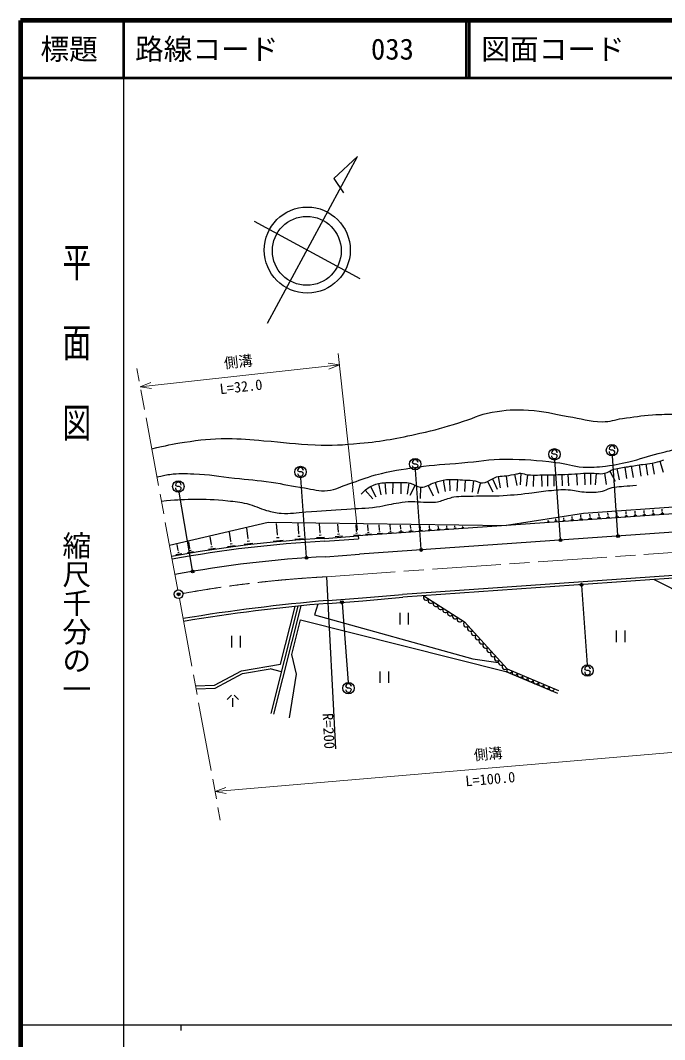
# Model space of a CAD drawing. Units: millimetres, scale not verified. Extents: x 40000 to 680000, y 20000 to 380000.
# Drawn here: x 40000 to 152358, y 202409 to 380000 of the extents above; entities that cross this region are included whole.
import ezdxf
from ezdxf.enums import TextEntityAlignment as Align

# ---------------------------------------------------------------- set-up
doc = ezdxf.new("R2010")
doc.units = ezdxf.units.MM
doc.header["$LTSCALE"] = 1000
doc.header["$PDMODE"] = 32
doc.header["$PDSIZE"] = 500
doc.linetypes.add('CHAIN', pattern=[18.5, 12, -1.5, 3.5, -1.5])
for name, color, linetype, lineweight in [('M-BGD', 7, 'Continuous', 25), ('M-BMK', 2, 'CHAIN', 13), ('M-BMK-SRVR', 3, 'Continuous', 25), ('M-STR-HTXT', 7, 'Continuous', 13), ('M-STR-STRC', 7, 'Continuous', 25), ('M-TTL', 2, 'Continuous', 140), ('M-TTL-BAND', 7, 'Continuous', 25), ('M-TTL-LINE', 7, 'Continuous', 50)]:
    doc.layers.add(name, color=color, linetype=linetype, lineweight=lineweight)
doc.layers.add('M-OTRS', color=6, linetype='Continuous')
doc.layers.add('M-TTL-TXT', color=7, linetype='Continuous')
doc.styles.add('@ＭＳ ゴシック', font='')
doc.styles.add('ＭＳ ゴシック', font='')
doc.styles.get('@ＭＳ ゴシック').set_extended_font_data('@MS Gothic')
doc.styles.get('ＭＳ ゴシック').set_extended_font_data('MS Gothic')

msp = doc.modelspace()

# ---------------------------------------------------------------- linework, layer by layer
at = {"layer": 'M-BGD'}
for p, q in [((83111, 327256), (98804, 356286)), ((98804, 356286), (94664, 352423)), ((94664, 352423), (96382, 349965)), ((80771, 344989), (99229, 335011)), ((273453, 302428), (98910, 290161)), ((144005, 301917), (144453, 299968)), ((145396, 302146), (145684, 300167)), ((146528, 302327), (146852, 300353)), ((147925, 302546), (148223, 300568)), ((149095, 302713), (149354, 300730)), ((150174, 302871), (150555, 300908)), ((151528, 303200), (152091, 301281)), ((122321, 300134), (123139, 298309)), ((123310, 300540), (123676, 298573)), ((124729, 300641), (124941, 298652)), ((126172, 300908), (126560, 298947)), ((127263, 301097), (127184, 299099)), ((128455, 300844), (128203, 298860)), ((129501, 300777), (129450, 298778)), ((130891, 300796), (130950, 298797)), ((131934, 300818), (131953, 298818)), ((133014, 300831), (133057, 298831)), ((134430, 300876), (134502, 298877)), ((135501, 300918), (135594, 298920)), ((136959, 301004), (137089, 299008)), ((138360, 301087), (138452, 299089)), ((139428, 301123), (139429, 299123)), ((140428, 301066), (140250, 299074)), ((141850, 301085), (142171, 299111)), ((142784, 301467), (143709, 299694)), ((273690, 299237), (99134, 286969)), ((101084, 298791), (101996, 297011)), ((102448, 299299), (102877, 297345)), ((103547, 299466), (103736, 297475)), ((104953, 299495), (104907, 297495)), ((106330, 299479), (106355, 297479)), ((107752, 299417), (107445, 297441)), ((108838, 299003), (107907, 297233)), ((109802, 298664), (109748, 296665)), ((111126, 298981), (111988, 297177)), ((112311, 299501), (112917, 297595)), ((113712, 299903), (114097, 297941)), ((114835, 300014), (114911, 298015)), ((116251, 299991), (116139, 297995)), ((117582, 299906), (117473, 297909)), ((119048, 299800), (118778, 297818)), ((120219, 299452), (119717, 297516)), ((121449, 299643), (122385, 297875)), ((100150, 298160), (101467, 296654)), ((173648, 296517), (138197, 294094)), ((151935, 294432), (151907, 294831)), ((138197, 294094), (124786, 291980)), ((133390, 293005), (133381, 293133)), ((134788, 293139), (134773, 293353)), ((134775, 293138), (134801, 293140)), ((136197, 293129), (136319, 293137)), ((136248, 293279), (136226, 293582)), ((136232, 293278), (136263, 293280)), ((137519, 293075), (138070, 293114)), ((137714, 293255), (137852, 293265)), ((137772, 293425), (137744, 293821)), ((137754, 293424), (137789, 293426)), ((139080, 293185), (139662, 293226)), ((139286, 293375), (139432, 293385)), ((139347, 293555), (139317, 293971)), ((139328, 293554), (139365, 293556)), ((140660, 293296), (141240, 293337)), ((140865, 293485), (141010, 293496)), ((140925, 293665), (140896, 294078)), ((140907, 293664), (140944, 293666)), ((142238, 293407), (142817, 293448)), ((142443, 293596), (142588, 293606)), ((142503, 293775), (142474, 294186)), ((142485, 293773), (142521, 293776)), ((143814, 293518), (144392, 293558)), ((144019, 293706), (144163, 293716)), ((144079, 293885), (144050, 294294)), ((144061, 293883), (144097, 293886)), ((145389, 293628), (145966, 293669)), ((145593, 293816), (145737, 293827)), ((145653, 293994), (145625, 294402)), ((145635, 293993), (145671, 293996)), ((146963, 293739), (147538, 293779)), ((147166, 293926), (147310, 293937)), ((147226, 294104), (147197, 294509)), ((147208, 294103), (147244, 294105)), ((148535, 293849), (149108, 293890)), ((148738, 294036), (148881, 294047)), ((148797, 294213), (148769, 294616)), ((148779, 294212), (148815, 294215)), ((150105, 293960), (150677, 294000)), ((150308, 294146), (150450, 294156)), ((150367, 294323), (150339, 294724)), ((150349, 294322), (150385, 294324)), ((151674, 294070), (152244, 294110)), ((151876, 294256), (152018, 294266)), ((151917, 294431), (151953, 294433)), ((66011, 288556), (83226, 292584)), ((79706, 289717), (79500, 291509)), ((83226, 292584), (124786, 291980)), ((84855, 290416), (84658, 292365)), ((88557, 290594), (88433, 292309)), ((92284, 290753), (92188, 292255)), ((95467, 290884), (95374, 292208)), ((98627, 291024), (98546, 292162)), ((100656, 291114), (100584, 292133)), ((102636, 291202), (102573, 292104)), ((104534, 291285), (104479, 292076)), ((104507, 291283), (104562, 291287)), ((106354, 291366), (106305, 292049)), ((106329, 291364), (106378, 291367)), ((108097, 291443), (108056, 292024)), ((108075, 291441), (108120, 291444)), ((109701, 291316), (109863, 291327)), ((109768, 291517), (109734, 291999)), ((109748, 291515), (109788, 291518)), ((111104, 291219), (111684, 291260)), ((111310, 291408), (111455, 291418)), ((111370, 291587), (111342, 291976)), ((111352, 291586), (111388, 291589)), ((112670, 291329), (113183, 291365)), ((112852, 291496), (112980, 291505)), ((112905, 291655), (112884, 291954)), ((112889, 291654), (112921, 291656)), ((114170, 291434), (114620, 291466)), ((114329, 291581), (114442, 291589)), ((114376, 291720), (114361, 291932)), ((114362, 291719), (114390, 291721)), ((115608, 291535), (115997, 291563)), ((115746, 291662), (115843, 291669)), ((115774, 291782), (115799, 291783)), ((115786, 291782), (115777, 291912)), ((116987, 291632), (117317, 291655)), ((117104, 291740), (117186, 291746)), ((117128, 291841), (117148, 291843)), ((117138, 291842), (117134, 291892)), ((131910, 292681), (132219, 292703)), ((132019, 292782), (132097, 292787)), ((132042, 292876), (132061, 292878)), ((132052, 292877), (132048, 292923)), ((133223, 292773), (133588, 292799)), ((133352, 292892), (133444, 292899)), ((133379, 293004), (133402, 293006)), ((134594, 292870), (135018, 292899)), ((134744, 293008), (134850, 293016)), ((136025, 292970), (136511, 293004)), ((73311, 288680), (73115, 290014)), ((76693, 289248), (76491, 290804)), ((79660, 289712), (79753, 289723)), ((84690, 289869), (85127, 289914)), ((84801, 290411), (84910, 290422)), ((87845, 289603), (89403, 289715)), ((88396, 290113), (88785, 290141)), ((88508, 290591), (88605, 290598)), ((91639, 289871), (93035, 289959)), ((92136, 290323), (92485, 290345)), ((92240, 290750), (92327, 290756)), ((93040, 289748), (98910, 290161)), ((93071, 289249), (98945, 289662)), ((94886, 290078), (96155, 290168)), ((95335, 290493), (95652, 290515)), ((95427, 290882), (95507, 290887)), ((98108, 290305), (99240, 290385)), ((98509, 290675), (98792, 290695)), ((98591, 291022), (98662, 291027)), ((98910, 290161), (98945, 289662)), ((100178, 290451), (101222, 290524)), ((100548, 290792), (100809, 290810)), ((100623, 291112), (100689, 291116)), ((102198, 290593), (103156, 290660)), ((102537, 290906), (102776, 290922)), ((102606, 291199), (102666, 291204)), ((104133, 290729), (105009, 290790)), ((104443, 291015), (104662, 291030)), ((105988, 290859), (106786, 290915)), ((106271, 291119), (106470, 291133)), ((107767, 290984), (108489, 291035)), ((108022, 291220), (108203, 291232)), ((109471, 291104), (110120, 291150)), ((67539, 287615), (67359, 288667)), ((69575, 288001), (69381, 289140)), ((69496, 287656), (69764, 287702)), ((69541, 287995), (69608, 288006)), ((72817, 287872), (74016, 288049)), ((73214, 288298), (73514, 288342)), ((73274, 288675), (73349, 288686)), ((76125, 288353), (77471, 288528)), ((76578, 288822), (76914, 288866)), ((76651, 289243), (76735, 289254)), ((79059, 288730), (80561, 288903)), ((79571, 289245), (79946, 289289)), ((84087, 289278), (85836, 289456)), ((67137, 286923), (68147, 287095)), ((67464, 287291), (67717, 287334)), ((67507, 287610), (67570, 287621)), ((69149, 287266), (70221, 287449)), ((93209, 286552), (99134, 286969)), ((167493, 284255), (106639, 279978)), ((93394, 283057), (94980, 253099)), ((167378, 283746), (106678, 279480)), ((150504, 282560), (169664, 273033)), ((93599, 278924), (99662, 279387)), ((93640, 278426), (99702, 278889)), ((99662, 279387), (106639, 279978)), ((99702, 278889), (106678, 279480)), ((110357, 279738), (117448, 275175)), ((83740, 259217), (88428, 277937)), ((84225, 259095), (88957, 277990)), ((85377, 267811), (87899, 277882)), ((91889, 278271), (91291, 276399)), ((87344, 269492), (88862, 275552)), ((88862, 275552), (124675, 266561)), ((91291, 276399), (118919, 268738)), ((106156, 276752), (106156, 274752)), ((107656, 276752), (107656, 274752)), ((117448, 275175), (124870, 267021)), ((143889, 273670), (143889, 271670)), ((145389, 273670), (145389, 271670)), ((76829, 272736), (76829, 270736)), ((78329, 272736), (78329, 270736)), ((88172, 266102), (87344, 269492)), ((118919, 268738), (123344, 268121)), ((73865, 264152), (78572, 266688)), ((78572, 266688), (85377, 267811)), ((78736, 266209), (83556, 267004)), ((85564, 266501), (83556, 267004)), ((102700, 266571), (102700, 264571)), ((104200, 266571), (104200, 264571)), ((124675, 266561), (133659, 262752)), ((124870, 267021), (133854, 263213)), ((73999, 263655), (78736, 266209)), ((86962, 258482), (88172, 266102)), ((70544, 264048), (73865, 264152)), ((70636, 263551), (73999, 263655)), ((76800, 262406), (76050, 261656)), ((77050, 260406), (77050, 261906)), ((77300, 262406), (78050, 261656))]:
    msp.add_line(p, q, dxfattribs=at)
for centre, radius in [((90037, 339980), 7493), ((89954, 339845), 5995)]:
    msp.add_circle(centre, radius, dxfattribs=at)
for centre, radius, start, end in [((103965, 83337), 206700, 93.02978, 100.47813), ((103965, 83337), 206200, 93.02857, 100.47813), ((103965, 83337), 203500, 93.02978, 100.47813), ((121673, -48379), 328505, 94.9024, 99.33533), ((110777, 279468), 500, 147.23946, 327.23946), ((111618, 278926), 500, 147.23946, 327.23946), ((121673, -48379), 328005, 94.9028, 99.33533), ((112459, 278385), 500, 147.23946, 327.23946), ((113300, 277844), 500, 147.23946, 327.23946), ((114141, 277303), 500, 147.23946, 327.23946), ((114982, 276762), 500, 147.23946, 327.23946), ((115823, 276221), 500, 147.23946, 327.23946), ((116664, 275680), 500, 147.23946, 327.23946), ((117785, 274805), 500, 132.30782, 312.30782), ((118458, 274065), 500, 132.30782, 312.30782), ((119131, 273326), 500, 132.30782, 312.30782), ((119804, 272586), 500, 132.30782, 312.30782), ((120477, 271847), 500, 132.30782, 312.30782), ((121151, 271107), 500, 132.30782, 312.30782), ((121824, 270368), 500, 132.30782, 312.30782), ((122497, 269628), 500, 132.30782, 312.30782), ((123170, 268889), 500, 132.30782, 312.30782), ((123843, 268149), 500, 132.30782, 312.30782), ((124516, 267410), 500, 132.30782, 312.30782), ((125330, 266826), 500, 157.02728, 337.02728), ((126251, 266435), 500, 157.02728, 337.02728), ((127172, 266045), 500, 157.02728, 337.02728), ((128092, 265655), 500, 157.02728, 337.02728), ((129013, 265265), 500, 157.02728, 337.02728), ((129934, 264874), 500, 157.02728, 337.02728), ((130854, 264484), 500, 157.02728, 337.02728), ((131775, 264094), 500, 157.02728, 337.02728), ((132696, 263703), 500, 157.02728, 337.02728)]:
    msp.add_arc(centre, radius, start, end, dxfattribs=at)
for points, knots in [([(62907, 305339), (65564, 305978), (66357, 306142), (68598, 306491), (71483, 306940), (73125, 307129), (76044, 307135), (78561, 307140), (79967, 306945), (82478, 306767), (85964, 306520), (87902, 306153), (91395, 306032), (94446, 305926), (96166, 306034), (99208, 306307), (103341, 306679), (105630, 307179), (109687, 308054), (112377, 308634), (113850, 309111), (116489, 309892), (118764, 310566), (119945, 311304), (122280, 311731), (124721, 312176), (126145, 312232), (128622, 312098), (131346, 311952), (132822, 311417), (135517, 310995), (137849, 310630), (139130, 310096), (141491, 310076), (142873, 310064), (143616, 310441), (144984, 310628), (147027, 310907), (148168, 311109), (150224, 311271), (151872, 311401), (152805, 311316), (154452, 311455), (156041, 311588), (156947, 311633), (158497, 312006), (161941, 312836), (163892, 313424), (167045, 315040), (170148, 316629), (171283, 317549), (174399, 320095)], [0, 0, 0, 0, 1, 1, 1, 2, 2, 2, 3, 3, 3, 4, 4, 4, 5, 5, 5, 6, 6, 6, 7, 7, 7, 8, 8, 8, 9, 9, 9, 10, 10, 10, 11, 11, 11, 12, 12, 12, 13, 13, 13, 14, 14, 14, 15, 15, 15, 16, 16, 16, 17, 17, 17, 17]), ([(63812, 300446), (64833, 300711), (65167, 300765), (66049, 300894), (67669, 301132), (68604, 301039), (70241, 300985), (73030, 300895), (74574, 300559), (77349, 300256), (79842, 299984), (81244, 299872), (83728, 299527), (86017, 299210), (87271, 298849), (89560, 298525), (91121, 298304), (92002, 297903), (93570, 298069), (95092, 298231), (95850, 298779), (97306, 299254), (99125, 299847), (100104, 300312), (101954, 300803), (104754, 301546), (106377, 301752), (109244, 302170), (112251, 302609), (113963, 302631), (116990, 302899), (119978, 303163), (121644, 303541), (124645, 303537), (128068, 303532), (129992, 303386), (133393, 302990), (135259, 302773), (136256, 302268), (138132, 302170), (139662, 302090), (140528, 302175), (142050, 302352), (143922, 302571), (144953, 302836), (146789, 303264), (148841, 303741), (149917, 304309), (151983, 304722), (153217, 304968), (153924, 305337), (155173, 305177), (157126, 304928), (158171, 304511), (160093, 304084), (161055, 303870), (161601, 303785), (162554, 303537), (163306, 303341), (163703, 303133), (164468, 302990), (164924, 302905), (165192, 302838), (165652, 302899), (166433, 303003), (166867, 303174), (167566, 303537), (169126, 304348), (169725, 305240), (171211, 306180), (172222, 306819), (172921, 306975), (173864, 307710), (174901, 308520), (175199, 309270), (176041, 310280), (176689, 311058), (176992, 311544), (177681, 312285), (178384, 313041), (178790, 313462), (179595, 314108), (180557, 314880), (181200, 315171), (182238, 315839), (183475, 316636), (183876, 316882), (185427, 317844)], [0, 0, 0, 0, 1, 1, 1, 2, 2, 2, 3, 3, 3, 4, 4, 4, 5, 5, 5, 6, 6, 6, 7, 7, 7, 8, 8, 8, 9, 9, 9, 10, 10, 10, 11, 11, 11, 12, 12, 12, 13, 13, 13, 14, 14, 14, 15, 15, 15, 16, 16, 16, 17, 17, 17, 18, 18, 18, 19, 19, 19, 20, 20, 20, 21, 21, 21, 22, 22, 22, 23, 23, 23, 24, 24, 24, 25, 25, 25, 26, 26, 26, 27, 27, 27, 28, 28, 28, 29, 29, 29, 29]), ([(99411, 297422), (100065, 298102), (100337, 298398), (101084, 298791), (101782, 299159), (102230, 299279), (103010, 299399), (104086, 299565), (104708, 299488), (105797, 299475), (106650, 299465), (107144, 299552), (107977, 299374), (108725, 299214), (109039, 298714), (109802, 298664), (110833, 298597), (111315, 299224), (112311, 299501), (113076, 299713), (113495, 299922), (114288, 299982), (115571, 300080), (116297, 299978), (117582, 299906), (118267, 299868), (118656, 299875), (119331, 299754), (119827, 299665), (120068, 299411), (120573, 299399), (121313, 299382), (121637, 299851), (122321, 300134), (122707, 300294), (122902, 300449), (123310, 300540), (123852, 300660), (124177, 300574), (124729, 300641), (125429, 300726), (125809, 300850), (126503, 300970), (126800, 301022), (126962, 301102), (127263, 301097), (127739, 301089), (127981, 300892), (128455, 300844), (129824, 300705), (130601, 300814), (131977, 300818), (133136, 300823), (133785, 300853), (134943, 300894), (136696, 300957), (137674, 301088), (139428, 301123), (140398, 301142), (140963, 300896), (141912, 301097), (142567, 301236), (142841, 301594), (143483, 301781), (144440, 302060), (145010, 302072), (145992, 302238), (147000, 302408), (147567, 302492), (148577, 302643), (149200, 302736), (149555, 302754), (150174, 302871), (150978, 303024), (151257, 303118), (152202, 303403)], [0, 0, 0, 0, 1, 1, 1, 2, 2, 2, 3, 3, 3, 4, 4, 4, 5, 5, 5, 6, 6, 6, 7, 7, 7, 8, 8, 8, 9, 9, 9, 10, 10, 10, 11, 11, 11, 12, 12, 12, 13, 13, 13, 14, 14, 14, 15, 15, 15, 16, 16, 16, 17, 17, 17, 18, 18, 18, 19, 19, 19, 20, 20, 20, 21, 21, 21, 22, 22, 22, 23, 23, 23, 24, 24, 24, 25, 25, 25, 25]), ([(64588, 296253), (67130, 296487), (67874, 296542), (69986, 296570), (72411, 296601), (73776, 296536), (76189, 296293), (77494, 296161), (78244, 296133), (79512, 295794), (80880, 295429), (81581, 295010), (82945, 294631), (83923, 294360), (84481, 294199), (85493, 294133), (87158, 294024), (88093, 294253), (89758, 294354), (92572, 294526), (94146, 294649), (96958, 294853), (98970, 294998), (100109, 294969), (102108, 295240), (102958, 295356), (103426, 295470), (104268, 295628), (104940, 295754), (105309, 295866), (105985, 295960), (106868, 296084), (107365, 296169), (108256, 296182), (109057, 296194), (109504, 296093), (110305, 296071), (111127, 296049), (111593, 295979), (112410, 296071), (113281, 296170), (113725, 296445), (114570, 296680), (114959, 296789), (115167, 296897), (115567, 296957), (116873, 297153), (117625, 297076), (118945, 297123), (120718, 297187), (121715, 297095), (123487, 297179), (125525, 297276), (126663, 297407), (128693, 297622), (130038, 297765), (130780, 297936), (132127, 298065), (133463, 298193), (134219, 298286), (135560, 298231), (136652, 298186), (137240, 297919), (138330, 297843), (139279, 297778), (139821, 297734), (140766, 297843), (141909, 297975), (142459, 298469), (143591, 298674), (144233, 298790), (144603, 298782), (145253, 298840), (146117, 298918), (146396, 298935), (147468, 299006)], [0, 0, 0, 0, 1, 1, 1, 2, 2, 2, 3, 3, 3, 4, 4, 4, 5, 5, 5, 6, 6, 6, 7, 7, 7, 8, 8, 8, 9, 9, 9, 10, 10, 10, 11, 11, 11, 12, 12, 12, 13, 13, 13, 14, 14, 14, 15, 15, 15, 16, 16, 16, 17, 17, 17, 18, 18, 18, 19, 19, 19, 20, 20, 20, 21, 21, 21, 22, 22, 22, 23, 23, 23, 24, 24, 24, 25, 25, 25, 25])]:
    msp.add_open_spline(points, degree=3, knots=knots, dxfattribs=at)
at = {"layer": 'M-BMK'}
for p, q in [((67457, 280739), (60319, 319334)), ((93394, 283057), (166464, 288192)), ((67730, 279264), (74868, 240669))]:
    msp.add_line(p, q, dxfattribs=at)
msp.add_arc((103965, 83337), 200000, 93.02978, 100.26327, dxfattribs=at)
at = {"layer": 'M-BMK-SRVR'}
msp.add_circle((67593, 280001), 750, dxfattribs=at)
msp.add_point((67593, 280001), dxfattribs=at)
at = {"layer": 'M-OTRS'}
msp.add_point((67593, 280001), dxfattribs=at)
at = {"layer": 'M-STR-HTXT'}
for p, q in [((98801, 291155), (95418, 321970)), ((60904, 316169), (95636, 319982)), ((95636, 319982), (93660, 320286)), ((93773, 319257), (95636, 319982)), ((62768, 316895), (60904, 316169)), ((60904, 316169), (62881, 315866)), ((169631, 253826), (73948, 245641)), ((75829, 246321), (73948, 245641)), ((73948, 245641), (75917, 245290))]:
    msp.add_line(p, q, dxfattribs=at)
at = {"layer": 'M-STR-STRC'}
for p, q in [((132740, 304536), (132640, 304654)), ((132985, 304397), (132740, 304536)), ((133285, 304395), (132985, 304397)), ((133530, 304283), (133285, 304395)), ((133636, 304146), (133530, 304283)), ((142782, 305242), (142683, 305360)), ((143027, 305103), (142782, 305242)), ((143328, 305100), (143027, 305103)), ((144219, 290288), (143248, 304104)), ((143573, 304988), (143328, 305100)), ((143679, 304852), (143573, 304988)), ((108456, 302830), (108357, 302948)), ((108701, 302690), (108456, 302830)), ((109002, 302688), (108701, 302690)), ((109247, 302576), (109002, 302688)), ((109353, 302440), (109247, 302576)), ((134176, 289582), (133205, 303398)), ((88457, 301454), (88358, 301572)), ((88702, 301314), (88457, 301454)), ((89003, 301312), (88702, 301314)), ((89879, 286499), (88921, 300316)), ((89248, 301200), (89003, 301312)), ((89354, 301064), (89248, 301200)), ((109892, 287876), (108921, 301691)), ((67150, 298920), (67050, 299038)), ((67395, 298781), (67150, 298920)), ((67696, 298779), (67395, 298781)), ((67941, 298667), (67696, 298779)), ((68047, 298531), (67941, 298667)), ((70020, 284138), (67712, 297794)), ((137871, 281521), (138842, 267705)), ((96096, 278463), (97152, 264653)), ((138516, 266848), (138417, 266966)), ((138761, 266709), (138516, 266848)), ((139062, 266707), (138761, 266709)), ((139307, 266595), (139062, 266707)), ((139413, 266459), (139307, 266595)), ((96833, 263797), (96734, 263915)), ((97078, 263657), (96833, 263797)), ((97379, 263655), (97078, 263657)), ((97624, 263543), (97379, 263655)), ((97730, 263407), (97624, 263543))]:
    msp.add_line(p, q, dxfattribs=at)
for centre, radius in [((143178, 305101), 1000), ((108851, 302689), 1000), ((133135, 304396), 1000), ((88852, 301313), 1000), ((67545, 298780), 1000), ((134186, 289433), 150), ((134186, 289433), 120), ((134186, 289433), 90), ((134186, 289433), 60), ((144229, 290138), 150), ((144229, 290138), 120), ((144229, 290138), 90), ((144229, 290138), 60), ((144229, 290138), 30), ((109903, 287726), 150), ((109903, 287726), 120), ((109903, 287726), 90), ((109903, 287726), 60), ((109903, 287726), 30), ((134186, 289433), 30), ((89890, 286349), 150), ((89890, 286349), 120), ((89890, 286349), 90), ((89890, 286349), 60), ((89890, 286349), 30), ((70045, 283990), 150), ((70045, 283990), 120), ((70045, 283990), 90), ((70045, 283990), 60), ((70045, 283990), 30), ((137860, 281671), 150), ((137860, 281671), 120), ((137860, 281671), 90), ((137860, 281671), 60), ((137860, 281671), 30), ((96085, 278612), 150), ((96085, 278612), 120), ((96085, 278612), 90), ((96085, 278612), 60), ((96085, 278612), 30), ((138912, 266708), 1000), ((97228, 263656), 1000)]:
    msp.add_circle(centre, radius, dxfattribs=at)
for centre, start, end in [((143183, 305356), 359.55488, 179.55488), ((133136, 304150), 179.55488, 359.55488), ((133140, 304650), 359.55488, 179.55488), ((143179, 304856), 179.55488, 359.55488), ((88858, 301568), 359.55488, 179.55488), ((108853, 302444), 179.55488, 359.55488), ((108857, 302944), 359.55488, 179.55488), ((88854, 301068), 179.55488, 359.55488), ((67547, 298535), 179.55488, 359.55488), ((67550, 299035), 359.55488, 179.55488), ((138913, 266463), 179.55488, 359.55488), ((138917, 266963), 359.55488, 179.55488), ((97230, 263411), 179.55488, 359.55488), ((97234, 263911), 359.55488, 179.55488)]:
    msp.add_arc(centre, 500, start, end, dxfattribs=at)
for p in [(134186, 289433), (144229, 290138), (109903, 287726), (89890, 286349), (70045, 283990), (137860, 281671), (96085, 278612)]:
    msp.add_point(p, dxfattribs=at)
at = {"layer": 'M-TTL'}
for p, q in [((40000, 380000), (40000, 20000)), ((680000, 380000), (40000, 380000))]:
    msp.add_line(p, q, dxfattribs=at)
at = {"layer": 'M-TTL-BAND'}
for p, q in [((58000, 370000), (58000, 20000)), ((40000, 205000), (579000, 205000)), ((68000, 205000), (68000, 204000))]:
    msp.add_line(p, q, dxfattribs=at)
at = {"layer": 'M-TTL-LINE'}
for p, q in [((58000, 380000), (58000, 370000)), ((117750, 380000), (117750, 370000)), ((118250, 380000), (118250, 370000)), ((40000, 370000), (680000, 370000))]:
    msp.add_line(p, q, dxfattribs=at)

# ---------------------------------------------------------------- texts
at = {"layer": 'M-BGD', "style": 'ＭＳ ゴシック'}
msp.add_text('R=200', height=1833, rotation=273.03, dxfattribs=at).set_placement((92153, 259208), align=Align.BOTTOM_LEFT)
at = {"layer": 'M-STR-HTXT', "style": 'ＭＳ ゴシック'}
for rotation, p in [(6.264, (78161, 319070)), (4.89, (121704, 250730))]:
    msp.add_text('側溝', height=1833, rotation=rotation, dxfattribs=at).set_placement(p, align=Align.BOTTOM_CENTER)
at = {"layer": 'M-STR-HTXT', "style": '@ＭＳ ゴシック'}
for s, rotation, p in [('L=32.0', 6.264, (78379, 317082)), ('L=100.0', 4.89, (121875, 248737))]:
    msp.add_text(s, height=1833, rotation=rotation, dxfattribs=at).set_placement(p, align=Align.TOP_CENTER)
at = {"layer": 'M-TTL-BAND', "style": '@ＭＳ ゴシック', "width": 1.4}
msp.add_text('平  面  図', height=3666, rotation=270, dxfattribs=at).set_placement((49777, 306475), align=Align.MIDDLE_RIGHT)
at = {"layer": 'M-TTL-BAND', "style": '@ＭＳ ゴシック'}
msp.add_text('縮尺千分の一', height=3666, rotation=270, dxfattribs=at).set_placement((49777, 261030), align=Align.MIDDLE_RIGHT)
at = {"layer": 'M-TTL-TXT', "style": 'ＭＳ ゴシック'}
msp.add_text('標題', height=3666, dxfattribs=at).set_placement((48500, 375000), align=Align.MIDDLE_CENTER)
for s, p in [('路線コード', (60000, 375000)), ('033', (101142, 375000)), ('図面コード', (120380, 375000))]:
    msp.add_text(s, height=3666, dxfattribs=at).set_placement(p, align=Align.MIDDLE_LEFT)

doc.saveas('drawing.dxf')
